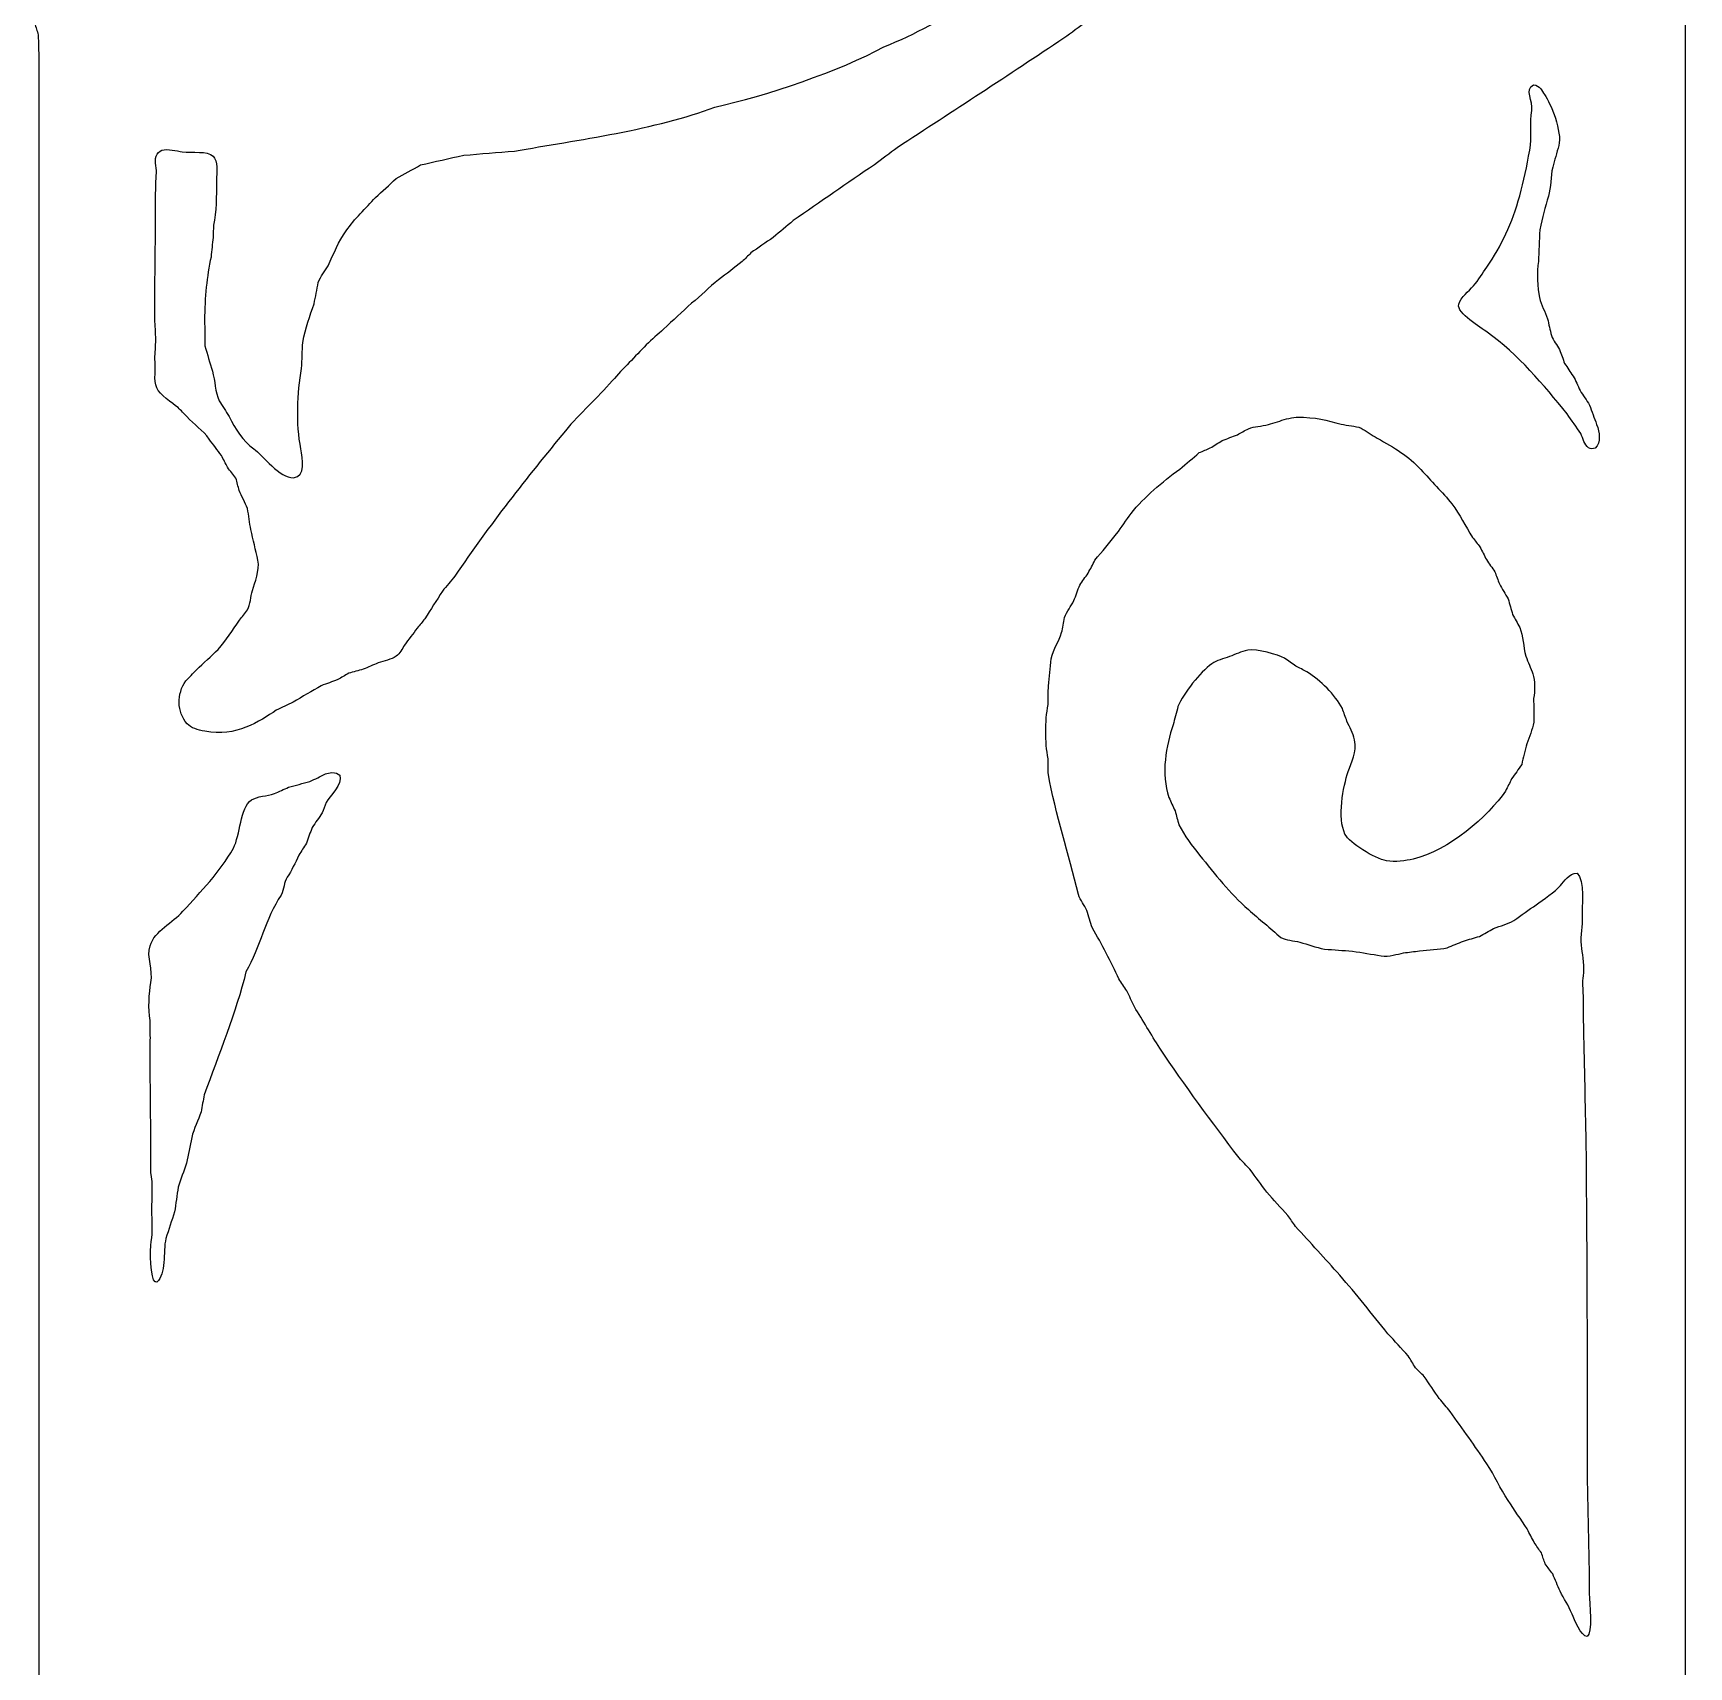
# Model space of a CAD drawing. Header units: centimetres. Extents: x -1.08 to 1.08, y -4.26 to 4.26.
# Drawn here: x -1.083 to 1.084, y -2.438 to -0.3 of the extents above; entities that cross this region are included whole.
import ezdxf

# ---------------------------------------------------------------- set-up
doc = ezdxf.new("R2010")
doc.units = ezdxf.units.CM
doc.header["$MEASUREMENT"] = 0
doc.layers.add('Layer 1', color=7, linetype='Continuous')

msp = doc.modelspace()

# ---------------------------------------------------------------- linework, layer by layer
at = {"layer": 'Layer 1', "color": 250}
for points, knots in [([(-1.05506, 4.26053), (-0.52377, 4.2603), (0.01649, 4.2594), (0.55129, 4.2594), (0.55129, 4.2594), (0.6818, 4.2594), (0.81234, 4.2594), (0.94284, 4.2594), (0.94284, 4.2594), (0.97399, 4.25953), (1.00514, 4.25965), (1.03629, 4.25978), (1.03629, 4.25978), (1.05227, 4.26195), (1.0682, 4.25944), (1.07476, 4.25185), (1.07476, 4.25185), (1.08201, 4.24347), (1.08128, 4.22675), (1.07899, 4.21372), (1.07899, 4.21372), (1.07913, 4.19284), (1.07928, 4.17195), (1.07942, 4.15106), (1.07942, 4.15106), (1.07942, 4.06047), (1.07942, 3.96985), (1.07942, 3.87926), (1.07942, 3.87926), (1.07942, 3.5281), (1.07942, 3.17683), (1.07942, 2.82567), (1.07942, 2.82567), (1.07942, 1.46989), (1.07942, 0.11472), (1.07942, -1.23734), (1.07942, -1.23734), (1.07942, -2.00813), (1.07942, -2.77606), (1.07942, -3.54498), (1.07942, -3.54498), (1.07942, -3.72628), (1.07942, -3.90764), (1.07942, -4.08895), (1.07942, -4.08895), (1.07942, -4.11638), (1.07942, -4.14382), (1.07942, -4.17125), (1.07942, -4.17125), (1.0769, -4.18606), (1.07776, -4.20468), (1.08026, -4.21881), (1.08026, -4.21881), (1.0839, -4.23935), (1.0778, -4.25515), (1.06123, -4.2592), (1.06123, -4.2592), (1.04901, -4.26219), (1.02815, -4.2592), (1.01345, -4.2592), (1.01345, -4.2592), (0.9778, -4.2592), (0.94213, -4.2592), (0.90648, -4.2592), (0.90648, -4.2592), (0.79077, -4.2592), (0.67503, -4.2592), (0.55933, -4.2592), (0.55933, -4.2592), (0.18389, -4.2592), (-0.19167, -4.2592), (-0.56711, -4.2592), (-0.56711, -4.2592), (-0.69296, -4.2592), (-0.81885, -4.2592), (-0.9447, -4.2592), (-0.9447, -4.2592), (-0.97359, -4.2592), (-1.00249, -4.2592), (-1.03138, -4.2592), (-1.03138, -4.2592), (-1.04777, -4.25922), (-1.06293, -4.26271), (-1.07113, -4.25316), (-1.07113, -4.25316), (-1.07982, -4.24304), (-1.0736, -4.22995), (-1.0762, -4.21466), (-1.0762, -4.21466), (-1.08001, -4.19229), (-1.07578, -4.16988), (-1.07578, -4.14595), (-1.07578, -4.14595), (-1.07578, -4.05046), (-1.07578, -3.95493), (-1.07578, -3.85943), (-1.07578, -3.85943), (-1.07578, -3.48864), (-1.07578, -3.11774), (-1.07578, -2.74695), (-1.07578, -2.74695), (-1.07578, -1.94283), (-1.07578, -1.13848), (-1.07578, -0.33436), (-1.07578, -0.33436), (-1.07606, -0.32367), (-1.07635, -0.31297), (-1.07663, -0.30228), (-1.07663, -0.30228), (-1.07818, -0.29724), (-1.07973, -0.29221), (-1.08128, -0.28718), (-1.08128, -0.28718), (-1.07959, -0.28151), (-1.0779, -0.27585), (-1.0762, -0.27019), (-1.0762, -0.27019), (-1.07606, -0.26075), (-1.07592, -0.25131), (-1.07578, -0.24188), (-1.07578, -0.24188), (-1.07578, -0.20753), (-1.07578, -0.17317), (-1.07578, -0.13882), (-1.07578, -0.13882), (-1.07578, -0.00382), (-1.07578, 0.13123), (-1.07578, 0.26623), (-1.07578, 0.26623), (-1.07578, 0.68509), (-1.07578, 1.10407), (-1.07578, 1.52292), (-1.07578, 1.52292), (-1.07578, 2.21795), (-1.07578, 2.91319), (-1.07578, 3.60822), (-1.07578, 3.60822), (-1.07578, 3.77229), (-1.07578, 3.93641), (-1.07578, 4.10048), (-1.07578, 4.10048), (-1.07578, 4.12199), (-1.07578, 4.14351), (-1.07578, 4.16503), (-1.07578, 4.16503), (-1.07791, 4.17782), (-1.07839, 4.19185), (-1.0762, 4.20466), (-1.0762, 4.20466), (-1.07253, 4.2262), (-1.08333, 4.24784), (-1.06563, 4.25751), (-1.06563, 4.25751), (-1.06211, 4.25852), (-1.05859, 4.25953), (-1.05506, 4.26053)], [0, 0, 0, 0, 0.025, 0.025, 0.025, 0.025, 0.05, 0.05, 0.05, 0.05, 0.075, 0.075, 0.075, 0.075, 0.1, 0.1, 0.1, 0.1, 0.125, 0.125, 0.125, 0.125, 0.15, 0.15, 0.15, 0.15, 0.175, 0.175, 0.175, 0.175, 0.2, 0.2, 0.2, 0.2, 0.225, 0.225, 0.225, 0.225, 0.25, 0.25, 0.25, 0.25, 0.275, 0.275, 0.275, 0.275, 0.3, 0.3, 0.3, 0.3, 0.325, 0.325, 0.325, 0.325, 0.35, 0.35, 0.35, 0.35, 0.375, 0.375, 0.375, 0.375, 0.4, 0.4, 0.4, 0.4, 0.425, 0.425, 0.425, 0.425, 0.45, 0.45, 0.45, 0.45, 0.475, 0.475, 0.475, 0.475, 0.5, 0.5, 0.5, 0.5, 0.525, 0.525, 0.525, 0.525, 0.55, 0.55, 0.55, 0.55, 0.575, 0.575, 0.575, 0.575, 0.6, 0.6, 0.6, 0.6, 0.625, 0.625, 0.625, 0.625, 0.65, 0.65, 0.65, 0.65, 0.675, 0.675, 0.675, 0.675, 0.7, 0.7, 0.7, 0.7, 0.725, 0.725, 0.725, 0.725, 0.75, 0.75, 0.75, 0.75, 0.775, 0.775, 0.775, 0.775, 0.8, 0.8, 0.8, 0.8, 0.825, 0.825, 0.825, 0.825, 0.85, 0.85, 0.85, 0.85, 0.875, 0.875, 0.875, 0.875, 0.9, 0.9, 0.9, 0.9, 0.925, 0.925, 0.925, 0.925, 0.95, 0.95, 0.95, 0.95, 1, 1, 1, 1]), ([(0.72043, 0.14657), (0.71081, 0.13989), (0.70398, 0.13096), (0.69463, 0.1243), (0.69463, 0.1243), (0.65704, 0.09748), (0.62621, 0.06398), (0.5885, 0.03709), (0.5885, 0.03709), (0.58442, 0.03332), (0.58033, 0.02954), (0.57624, 0.02577), (0.57624, 0.02577), (0.55437, 0.01033), (0.53381, -0.00601), (0.51197, -0.02142), (0.51197, -0.02142), (0.5038, -0.02859), (0.49562, -0.03576), (0.48744, -0.04294), (0.48744, -0.04294), (0.44363, -0.07278), (0.40012, -0.10286), (0.35637, -0.13278), (0.35637, -0.13278), (0.33831, -0.14513), (0.32139, -0.15943), (0.30267, -0.17128), (0.30267, -0.17128), (0.29661, -0.1743), (0.29054, -0.17732), (0.28448, -0.18034), (0.28448, -0.18034), (0.25598, -0.19839), (0.22685, -0.218), (0.19696, -0.2347), (0.19696, -0.2347), (0.18004, -0.24288), (0.16313, -0.25106), (0.14622, -0.25924), (0.14622, -0.25924), (0.1091, -0.27984), (0.07154, -0.30159), (0.03036, -0.31775), (0.03036, -0.31775), (-0.02628, -0.34896), (-0.12491, -0.38259), (-0.19121, -0.39665), (-0.19121, -0.39665), (-0.26702, -0.42613), (-0.3715, -0.43983), (-0.45337, -0.45441), (-0.45337, -0.45441), (-0.47549, -0.45617), (-0.49763, -0.45793), (-0.51975, -0.45969), (-0.51975, -0.45969), (-0.53864, -0.46397), (-0.55753, -0.46825), (-0.57641, -0.47253), (-0.57641, -0.47253), (-0.58698, -0.47844), (-0.59755, -0.48436), (-0.60812, -0.49027), (-0.60812, -0.49027), (-0.61714, -0.49857), (-0.62617, -0.50688), (-0.63519, -0.51518), (-0.63519, -0.51518), (-0.64783, -0.52919), (-0.66276, -0.54309), (-0.67366, -0.5586), (-0.67366, -0.5586), (-0.68354, -0.57264), (-0.6895, -0.58826), (-0.69734, -0.60427), (-0.69734, -0.60427), (-0.70101, -0.61176), (-0.70713, -0.61797), (-0.71003, -0.62617), (-0.71003, -0.62617), (-0.71186, -0.63548), (-0.71369, -0.64479), (-0.71552, -0.6541), (-0.71552, -0.6541), (-0.72095, -0.67026), (-0.72675, -0.68483), (-0.73032, -0.70469), (-0.73032, -0.70469), (-0.73089, -0.71601), (-0.73145, -0.72734), (-0.73202, -0.73866), (-0.73202, -0.73866), (-0.73779, -0.77046), (-0.73929, -0.81109), (-0.73286, -0.84398), (-0.73286, -0.84398), (-0.73037, -0.85674), (-0.72653, -0.88061), (-0.74259, -0.88173), (-0.74259, -0.88173), (-0.76004, -0.88295), (-0.78324, -0.85216), (-0.7946, -0.84398), (-0.7946, -0.84398), (-0.80864, -0.83387), (-0.81906, -0.81737), (-0.82673, -0.8017), (-0.82673, -0.8017), (-0.8311, -0.79478), (-0.83547, -0.78786), (-0.83984, -0.78094), (-0.83984, -0.78094), (-0.84496, -0.76927), (-0.84513, -0.75531), (-0.84872, -0.74244), (-0.84872, -0.74244), (-0.85196, -0.73137), (-0.8552, -0.72029), (-0.85844, -0.70922), (-0.85844, -0.70922), (-0.85858, -0.69815), (-0.85873, -0.68707), (-0.85887, -0.676), (-0.85887, -0.676), (-0.85887, -0.64527), (-0.85584, -0.6182), (-0.85041, -0.59295), (-0.85041, -0.59295), (-0.84956, -0.58439), (-0.84872, -0.57583), (-0.84787, -0.56728), (-0.84787, -0.56728), (-0.84759, -0.56199), (-0.84731, -0.55671), (-0.84703, -0.55142), (-0.84703, -0.55142), (-0.84369, -0.5333), (-0.84322, -0.51358), (-0.84322, -0.49329), (-0.84322, -0.49329), (-0.84322, -0.48141), (-0.84116, -0.46752), (-0.84787, -0.46082), (-0.84787, -0.46082), (-0.85508, -0.45364), (-0.87488, -0.45702), (-0.88804, -0.45516), (-0.88804, -0.45516), (-0.89525, -0.45415), (-0.90725, -0.45088), (-0.91468, -0.45327), (-0.91468, -0.45327), (-0.91811, -0.45438), (-0.92118, -0.45764), (-0.92229, -0.46082), (-0.92229, -0.46082), (-0.92503, -0.46868), (-0.92074, -0.47768), (-0.92229, -0.48649), (-0.92229, -0.48649), (-0.92257, -0.49669), (-0.92286, -0.50688), (-0.92314, -0.51707), (-0.92314, -0.51707), (-0.92314, -0.52991), (-0.92314, -0.54274), (-0.92314, -0.55558), (-0.92314, -0.55558), (-0.92342, -0.582), (-0.9237, -0.60843), (-0.92398, -0.63485), (-0.92398, -0.63485), (-0.92398, -0.64781), (-0.92398, -0.66077), (-0.92398, -0.67373), (-0.92398, -0.67373), (-0.92356, -0.68292), (-0.92314, -0.69211), (-0.92271, -0.70129), (-0.92271, -0.70129), (-0.92314, -0.70959), (-0.92356, -0.7179), (-0.92398, -0.72621), (-0.92398, -0.72621), (-0.92192, -0.73788), (-0.92627, -0.75405), (-0.92145, -0.76433), (-0.92145, -0.76433), (-0.91756, -0.77263), (-0.9014, -0.78436), (-0.89354, -0.79), (-0.89354, -0.79), (-0.88973, -0.7939), (-0.88593, -0.7978), (-0.88212, -0.8017), (-0.88212, -0.8017), (-0.87302, -0.81183), (-0.86092, -0.81986), (-0.85295, -0.83115), (-0.85295, -0.83115), (-0.84768, -0.83861), (-0.84179, -0.84543), (-0.83688, -0.85267), (-0.83688, -0.85267), (-0.8342, -0.85783), (-0.83152, -0.86299), (-0.82885, -0.86814), (-0.82885, -0.86814), (-0.82518, -0.87293), (-0.82152, -0.87771), (-0.81785, -0.88249), (-0.81785, -0.88249), (-0.81644, -0.88777), (-0.81503, -0.89306), (-0.81362, -0.89834), (-0.81362, -0.89834), (-0.80996, -0.90627), (-0.80629, -0.9142), (-0.80263, -0.92213), (-0.80263, -0.92213), (-0.80122, -0.93131), (-0.79981, -0.9405), (-0.7984, -0.94968), (-0.7984, -0.94968), (-0.7953, -0.96302), (-0.7922, -0.97636), (-0.7891, -0.9897), (-0.7891, -0.9897), (-0.78652, -1.00377), (-0.79319, -1.01847), (-0.79629, -1.02934), (-0.79629, -1.02934), (-0.79869, -1.03778), (-0.79896, -1.04722), (-0.80263, -1.05463), (-0.80263, -1.05463), (-0.80615, -1.05916), (-0.80968, -1.06369), (-0.8132, -1.06822), (-0.8132, -1.06822), (-0.82252, -1.08182), (-0.83038, -1.09423), (-0.84111, -1.10634), (-0.84111, -1.10634), (-0.85055, -1.11528), (-0.85999, -1.12421), (-0.86944, -1.13315), (-0.86944, -1.13315), (-0.87409, -1.13793), (-0.87874, -1.14271), (-0.88339, -1.14749), (-0.88339, -1.14749), (-0.89554, -1.16478), (-0.89542, -1.18809), (-0.8817, -1.20374), (-0.8817, -1.20374), (-0.8767, -1.20945), (-0.86784, -1.21169), (-0.85844, -1.21355), (-0.85844, -1.21355), (-0.8173, -1.22172), (-0.78749, -1.2003), (-0.765, -1.186), (-0.765, -1.186), (-0.75767, -1.18247), (-0.75034, -1.17895), (-0.74301, -1.17543), (-0.74301, -1.17543), (-0.73075, -1.16826), (-0.71848, -1.16108), (-0.70622, -1.15391), (-0.70622, -1.15391), (-0.69903, -1.15127), (-0.69185, -1.14862), (-0.68466, -1.14598), (-0.68466, -1.14598), (-0.67987, -1.14321), (-0.67507, -1.14045), (-0.67028, -1.13768), (-0.67028, -1.13768), (-0.66394, -1.13592), (-0.6576, -1.13415), (-0.65125, -1.13239), (-0.65125, -1.13239), (-0.64477, -1.12962), (-0.63829, -1.12686), (-0.6318, -1.12409), (-0.6318, -1.12409), (-0.62337, -1.12112), (-0.61475, -1.11984), (-0.60812, -1.1154), (-0.60812, -1.1154), (-0.60268, -1.11176), (-0.60075, -1.10602), (-0.59713, -1.10068), (-0.59713, -1.10068), (-0.59203, -1.09316), (-0.58607, -1.08617), (-0.58064, -1.07841), (-0.58064, -1.07841), (-0.57726, -1.07438), (-0.57387, -1.07036), (-0.57049, -1.06633), (-0.57049, -1.06633), (-0.56288, -1.05425), (-0.55527, -1.04217), (-0.54766, -1.03009), (-0.54766, -1.03009), (-0.54216, -1.02355), (-0.53666, -1.017), (-0.53117, -1.01046), (-0.53117, -1.01046), (-0.48636, -0.9438), (-0.43718, -0.88172), (-0.38656, -0.8202), (-0.38656, -0.8202), (-0.3677, -0.79728), (-0.34457, -0.77723), (-0.32525, -0.75489), (-0.32525, -0.75489), (-0.31093, -0.73834), (-0.29533, -0.72376), (-0.28085, -0.70771), (-0.28085, -0.70771), (-0.27324, -0.70091), (-0.26563, -0.69412), (-0.25802, -0.68732), (-0.25802, -0.68732), (-0.2459, -0.676), (-0.23377, -0.66467), (-0.22165, -0.65335), (-0.22165, -0.65335), (-0.20875, -0.64408), (-0.19889, -0.63191), (-0.18613, -0.62277), (-0.18613, -0.62277), (-0.17541, -0.61509), (-0.16605, -0.60667), (-0.15527, -0.59899), (-0.15527, -0.59899), (-0.15146, -0.59521), (-0.14765, -0.59144), (-0.14385, -0.58766), (-0.14385, -0.58766), (-0.13431, -0.58065), (-0.12444, -0.57424), (-0.11467, -0.56728), (-0.11467, -0.56728), (-0.10594, -0.55998), (-0.0972, -0.55268), (-0.08846, -0.54538), (-0.08846, -0.54538), (-0.05294, -0.52068), (-0.01796, -0.49645), (0.0181, -0.47215), (0.0181, -0.47215), (0.02796, -0.46473), (0.03783, -0.4573), (0.04769, -0.44988), (0.04769, -0.44988), (0.12078, -0.40221), (0.19374, -0.35506), (0.26588, -0.30643), (0.26588, -0.30643), (0.28607, -0.29282), (0.30496, -0.27693), (0.32465, -0.26302), (0.32465, -0.26302), (0.34276, -0.25022), (0.36142, -0.23886), (0.37962, -0.22602), (0.37962, -0.22602), (0.38729, -0.22061), (0.39465, -0.21428), (0.40245, -0.20866), (0.40245, -0.20866), (0.40556, -0.20551), (0.40866, -0.20236), (0.41176, -0.19922), (0.41176, -0.19922), (0.42119, -0.19254), (0.43064, -0.18652), (0.44009, -0.17997), (0.44009, -0.17997), (0.44347, -0.17695), (0.44685, -0.17393), (0.45024, -0.17091), (0.45024, -0.17091), (0.46578, -0.15992), (0.47888, -0.14719), (0.49421, -0.13618), (0.49421, -0.13618), (0.49872, -0.13202), (0.50323, -0.12787), (0.50774, -0.12372), (0.50774, -0.12372), (0.51511, -0.11842), (0.52079, -0.11157), (0.52804, -0.10635), (0.52804, -0.10635), (0.54447, -0.09453), (0.56006, -0.07954), (0.57328, -0.06483), (0.57328, -0.06483), (0.58229, -0.05481), (0.59407, -0.04601), (0.60288, -0.03576), (0.60288, -0.03576), (0.62943, -0.00486), (0.65521, 0.02408), (0.67814, 0.05861), (0.67814, 0.05861), (0.68632, 0.07092), (0.69615, 0.08416), (0.70351, 0.09674), (0.70351, 0.09674), (0.70704, 0.10441), (0.71056, 0.11209), (0.71409, 0.11977), (0.71409, 0.11977), (0.71868, 0.12671), (0.73004, 0.13474), (0.72592, 0.14544), (0.72592, 0.14544), (0.72421, 0.14617), (0.72323, 0.14653), (0.72043, 0.14657)], [0, 0, 0, 0, 0.0092593, 0.0092593, 0.0092593, 0.0092593, 0.0185185, 0.0185185, 0.0185185, 0.0185185, 0.0277778, 0.0277778, 0.0277778, 0.0277778, 0.037037, 0.037037, 0.037037, 0.037037, 0.0462963, 0.0462963, 0.0462963, 0.0462963, 0.0555556, 0.0555556, 0.0555556, 0.0555556, 0.0648148, 0.0648148, 0.0648148, 0.0648148, 0.0740741, 0.0740741, 0.0740741, 0.0740741, 0.0833333, 0.0833333, 0.0833333, 0.0833333, 0.0925926, 0.0925926, 0.0925926, 0.0925926, 0.1018519, 0.1018519, 0.1018519, 0.1018519, 0.1111111, 0.1111111, 0.1111111, 0.1111111, 0.1203704, 0.1203704, 0.1203704, 0.1203704, 0.1296296, 0.1296296, 0.1296296, 0.1296296, 0.1388889, 0.1388889, 0.1388889, 0.1388889, 0.1481481, 0.1481481, 0.1481481, 0.1481481, 0.1574074, 0.1574074, 0.1574074, 0.1574074, 0.1666667, 0.1666667, 0.1666667, 0.1666667, 0.1759259, 0.1759259, 0.1759259, 0.1759259, 0.1851852, 0.1851852, 0.1851852, 0.1851852, 0.1944444, 0.1944444, 0.1944444, 0.1944444, 0.2037037, 0.2037037, 0.2037037, 0.2037037, 0.212963, 0.212963, 0.212963, 0.212963, 0.2222222, 0.2222222, 0.2222222, 0.2222222, 0.2314815, 0.2314815, 0.2314815, 0.2314815, 0.2407407, 0.2407407, 0.2407407, 0.2407407, 0.25, 0.25, 0.25, 0.25, 0.2592593, 0.2592593, 0.2592593, 0.2592593, 0.2685185, 0.2685185, 0.2685185, 0.2685185, 0.2777778, 0.2777778, 0.2777778, 0.2777778, 0.287037, 0.287037, 0.287037, 0.287037, 0.2962963, 0.2962963, 0.2962963, 0.2962963, 0.3055556, 0.3055556, 0.3055556, 0.3055556, 0.3148148, 0.3148148, 0.3148148, 0.3148148, 0.3240741, 0.3240741, 0.3240741, 0.3240741, 0.3333333, 0.3333333, 0.3333333, 0.3333333, 0.3425926, 0.3425926, 0.3425926, 0.3425926, 0.3518519, 0.3518519, 0.3518519, 0.3518519, 0.3611111, 0.3611111, 0.3611111, 0.3611111, 0.3703704, 0.3703704, 0.3703704, 0.3703704, 0.3796296, 0.3796296, 0.3796296, 0.3796296, 0.3888889, 0.3888889, 0.3888889, 0.3888889, 0.3981481, 0.3981481, 0.3981481, 0.3981481, 0.4074074, 0.4074074, 0.4074074, 0.4074074, 0.4166667, 0.4166667, 0.4166667, 0.4166667, 0.4259259, 0.4259259, 0.4259259, 0.4259259, 0.4351852, 0.4351852, 0.4351852, 0.4351852, 0.4444444, 0.4444444, 0.4444444, 0.4444444, 0.4537037, 0.4537037, 0.4537037, 0.4537037, 0.462963, 0.462963, 0.462963, 0.462963, 0.4722222, 0.4722222, 0.4722222, 0.4722222, 0.4814815, 0.4814815, 0.4814815, 0.4814815, 0.4907407, 0.4907407, 0.4907407, 0.4907407, 0.5, 0.5, 0.5, 0.5, 0.5092593, 0.5092593, 0.5092593, 0.5092593, 0.5185185, 0.5185185, 0.5185185, 0.5185185, 0.5277778, 0.5277778, 0.5277778, 0.5277778, 0.537037, 0.537037, 0.537037, 0.537037, 0.5462963, 0.5462963, 0.5462963, 0.5462963, 0.5555556, 0.5555556, 0.5555556, 0.5555556, 0.5648148, 0.5648148, 0.5648148, 0.5648148, 0.5740741, 0.5740741, 0.5740741, 0.5740741, 0.5833333, 0.5833333, 0.5833333, 0.5833333, 0.5925926, 0.5925926, 0.5925926, 0.5925926, 0.6018519, 0.6018519, 0.6018519, 0.6018519, 0.6111111, 0.6111111, 0.6111111, 0.6111111, 0.6203704, 0.6203704, 0.6203704, 0.6203704, 0.6296296, 0.6296296, 0.6296296, 0.6296296, 0.6388889, 0.6388889, 0.6388889, 0.6388889, 0.6481481, 0.6481481, 0.6481481, 0.6481481, 0.6574074, 0.6574074, 0.6574074, 0.6574074, 0.6666667, 0.6666667, 0.6666667, 0.6666667, 0.6759259, 0.6759259, 0.6759259, 0.6759259, 0.6851852, 0.6851852, 0.6851852, 0.6851852, 0.6944444, 0.6944444, 0.6944444, 0.6944444, 0.7037037, 0.7037037, 0.7037037, 0.7037037, 0.712963, 0.712963, 0.712963, 0.712963, 0.7222222, 0.7222222, 0.7222222, 0.7222222, 0.7314815, 0.7314815, 0.7314815, 0.7314815, 0.7407407, 0.7407407, 0.7407407, 0.7407407, 0.75, 0.75, 0.75, 0.75, 0.7592593, 0.7592593, 0.7592593, 0.7592593, 0.7685185, 0.7685185, 0.7685185, 0.7685185, 0.7777778, 0.7777778, 0.7777778, 0.7777778, 0.787037, 0.787037, 0.787037, 0.787037, 0.7962963, 0.7962963, 0.7962963, 0.7962963, 0.8055556, 0.8055556, 0.8055556, 0.8055556, 0.8148148, 0.8148148, 0.8148148, 0.8148148, 0.8240741, 0.8240741, 0.8240741, 0.8240741, 0.8333333, 0.8333333, 0.8333333, 0.8333333, 0.8425926, 0.8425926, 0.8425926, 0.8425926, 0.8518519, 0.8518519, 0.8518519, 0.8518519, 0.8611111, 0.8611111, 0.8611111, 0.8611111, 0.8703704, 0.8703704, 0.8703704, 0.8703704, 0.8796296, 0.8796296, 0.8796296, 0.8796296, 0.8888889, 0.8888889, 0.8888889, 0.8888889, 0.8981481, 0.8981481, 0.8981481, 0.8981481, 0.9074074, 0.9074074, 0.9074074, 0.9074074, 0.9166667, 0.9166667, 0.9166667, 0.9166667, 0.9259259, 0.9259259, 0.9259259, 0.9259259, 0.9351852, 0.9351852, 0.9351852, 0.9351852, 0.9444444, 0.9444444, 0.9444444, 0.9444444, 0.9537037, 0.9537037, 0.9537037, 0.9537037, 0.962963, 0.962963, 0.962963, 0.962963, 0.9722222, 0.9722222, 0.9722222, 0.9722222, 0.9814815, 0.9814815, 0.9814815, 0.9814815, 1, 1, 1, 1]), ([(0.88068, -0.36758), (0.86795, -0.37432), (0.88055, -0.38865), (0.87815, -0.40118), (0.87815, -0.40118), (0.87516, -0.41675), (0.87876, -0.43611), (0.87561, -0.45327), (0.87561, -0.45327), (0.87168, -0.47464), (0.86804, -0.4932), (0.8625, -0.51292), (0.8625, -0.51292), (0.85252, -0.54847), (0.83862, -0.57867), (0.81937, -0.60616), (0.81937, -0.60616), (0.81396, -0.61388), (0.80833, -0.62324), (0.80204, -0.6307), (0.80204, -0.6307), (0.79595, -0.63791), (0.78515, -0.64498), (0.78258, -0.65486), (0.78258, -0.65486), (0.77968, -0.66601), (0.81234, -0.68575), (0.81979, -0.6911), (0.81979, -0.6911), (0.86105, -0.72071), (0.89321, -0.75985), (0.92466, -0.79831), (0.92466, -0.79831), (0.93058, -0.80686), (0.9365, -0.81542), (0.94242, -0.82398), (0.94242, -0.82398), (0.94539, -0.83011), (0.94687, -0.83879), (0.95257, -0.84247), (0.95257, -0.84247), (0.95515, -0.84415), (0.95817, -0.84396), (0.96144, -0.84323), (0.96144, -0.84323), (0.96888, -0.83479), (0.96742, -0.82283), (0.96314, -0.8119), (0.96314, -0.8119), (0.96004, -0.80347), (0.95693, -0.79503), (0.95383, -0.7866), (0.95383, -0.7866), (0.94975, -0.78031), (0.94566, -0.77402), (0.94157, -0.76773), (0.94157, -0.76773), (0.93831, -0.76109), (0.9363, -0.75464), (0.93227, -0.74885), (0.93227, -0.74885), (0.9286, -0.74332), (0.92494, -0.73778), (0.92128, -0.73225), (0.92128, -0.73225), (0.91902, -0.72621), (0.91676, -0.72016), (0.91451, -0.71412), (0.91451, -0.71412), (0.91148, -0.70786), (0.90637, -0.70266), (0.90394, -0.69563), (0.90394, -0.69563), (0.90225, -0.68833), (0.90056, -0.68103), (0.89886, -0.67373), (0.89886, -0.67373), (0.89559, -0.66437), (0.89073, -0.65638), (0.88829, -0.6458), (0.88829, -0.6458), (0.88566, -0.63436), (0.88465, -0.61146), (0.88703, -0.59899), (0.88703, -0.59899), (0.88759, -0.58515), (0.88815, -0.5713), (0.88872, -0.55746), (0.88872, -0.55746), (0.89192, -0.54096), (0.89602, -0.52772), (0.90013, -0.5133), (0.90013, -0.5133), (0.90352, -0.50142), (0.90274, -0.48812), (0.90563, -0.47517), (0.90563, -0.47517), (0.90831, -0.46586), (0.91099, -0.45655), (0.91366, -0.44723), (0.91366, -0.44723), (0.91829, -0.42889), (0.90308, -0.39217), (0.89506, -0.38042), (0.89506, -0.38042), (0.89139, -0.37505), (0.88908, -0.36874), (0.88068, -0.36758)], [0, 0, 0, 0, 0.0357143, 0.0357143, 0.0357143, 0.0357143, 0.0714286, 0.0714286, 0.0714286, 0.0714286, 0.1071429, 0.1071429, 0.1071429, 0.1071429, 0.1428571, 0.1428571, 0.1428571, 0.1428571, 0.1785714, 0.1785714, 0.1785714, 0.1785714, 0.2142857, 0.2142857, 0.2142857, 0.2142857, 0.25, 0.25, 0.25, 0.25, 0.2857143, 0.2857143, 0.2857143, 0.2857143, 0.3214286, 0.3214286, 0.3214286, 0.3214286, 0.3571429, 0.3571429, 0.3571429, 0.3571429, 0.3928571, 0.3928571, 0.3928571, 0.3928571, 0.4285714, 0.4285714, 0.4285714, 0.4285714, 0.4642857, 0.4642857, 0.4642857, 0.4642857, 0.5, 0.5, 0.5, 0.5, 0.5357143, 0.5357143, 0.5357143, 0.5357143, 0.5714286, 0.5714286, 0.5714286, 0.5714286, 0.6071429, 0.6071429, 0.6071429, 0.6071429, 0.6428571, 0.6428571, 0.6428571, 0.6428571, 0.6785714, 0.6785714, 0.6785714, 0.6785714, 0.7142857, 0.7142857, 0.7142857, 0.7142857, 0.75, 0.75, 0.75, 0.75, 0.7857143, 0.7857143, 0.7857143, 0.7857143, 0.8214286, 0.8214286, 0.8214286, 0.8214286, 0.8571429, 0.8571429, 0.8571429, 0.8571429, 0.8928571, 0.8928571, 0.8928571, 0.8928571, 0.9285714, 0.9285714, 0.9285714, 0.9285714, 1, 1, 1, 1]), ([(0.5699, -0.80246), (0.56567, -0.80321), (0.56144, -0.80397), (0.55721, -0.80472), (0.55721, -0.80472), (0.54932, -0.80724), (0.54143, -0.80976), (0.53353, -0.81227), (0.53353, -0.81227), (0.52421, -0.81437), (0.51518, -0.81453), (0.50732, -0.81756), (0.50732, -0.81756), (0.50253, -0.8202), (0.49773, -0.82284), (0.49294, -0.82549), (0.49294, -0.82549), (0.48632, -0.828), (0.47969, -0.83052), (0.47307, -0.83304), (0.47307, -0.83304), (0.46785, -0.83631), (0.46264, -0.83958), (0.45742, -0.84285), (0.45742, -0.84285), (0.45263, -0.84487), (0.44784, -0.84688), (0.44305, -0.84889), (0.44305, -0.84889), (0.43459, -0.85606), (0.42613, -0.86324), (0.41768, -0.87041), (0.41768, -0.87041), (0.39431, -0.88719), (0.37126, -0.90661), (0.35383, -0.92854), (0.35383, -0.92854), (0.34749, -0.93748), (0.34114, -0.94641), (0.3348, -0.95535), (0.3348, -0.95535), (0.32536, -0.9668), (0.31591, -0.97825), (0.30647, -0.9897), (0.30647, -0.9897), (0.30351, -0.99536), (0.30055, -1.00102), (0.29759, -1.00669), (0.29759, -1.00669), (0.29393, -1.01184), (0.29026, -1.017), (0.2866, -1.02216), (0.2866, -1.02216), (0.28406, -1.02896), (0.28152, -1.03575), (0.27899, -1.04255), (0.27899, -1.04255), (0.27536, -1.05005), (0.26962, -1.05634), (0.26672, -1.06482), (0.26672, -1.06482), (0.26546, -1.07136), (0.26419, -1.07791), (0.26292, -1.08445), (0.26292, -1.08445), (0.25897, -1.0962), (0.25244, -1.10505), (0.24939, -1.1188), (0.24939, -1.1188), (0.24812, -1.13063), (0.24685, -1.14246), (0.24558, -1.15429), (0.24558, -1.15429), (0.24544, -1.16234), (0.2453, -1.17039), (0.24516, -1.17845), (0.24516, -1.17845), (0.24105, -1.20176), (0.24097, -1.22614), (0.24516, -1.24979), (0.24516, -1.24979), (0.24516, -1.25571), (0.24516, -1.26162), (0.24516, -1.26754), (0.24516, -1.26754), (0.25541, -1.3251), (0.27167, -1.37208), (0.28491, -1.42722), (0.28491, -1.42722), (0.28756, -1.43494), (0.2927, -1.44096), (0.2959, -1.44798), (0.2959, -1.44798), (0.2983, -1.45565), (0.30069, -1.46333), (0.30309, -1.47101), (0.30309, -1.47101), (0.31526, -1.49153), (0.3281, -1.51589), (0.33776, -1.53745), (0.33776, -1.53745), (0.34128, -1.54273), (0.34481, -1.54802), (0.34833, -1.5533), (0.34833, -1.5533), (0.35157, -1.56022), (0.35482, -1.56714), (0.35806, -1.57406), (0.35806, -1.57406), (0.36938, -1.59173), (0.37966, -1.61019), (0.39146, -1.62805), (0.39146, -1.62805), (0.42397, -1.67723), (0.45976, -1.7246), (0.49506, -1.77187), (0.49506, -1.77187), (0.49985, -1.77678), (0.50464, -1.78169), (0.50943, -1.78659), (0.50943, -1.78659), (0.51676, -1.79666), (0.52409, -1.80673), (0.53142, -1.81679), (0.53142, -1.81679), (0.54058, -1.82686), (0.54974, -1.83693), (0.5589, -1.84699), (0.5589, -1.84699), (0.56229, -1.85178), (0.56567, -1.85656), (0.56905, -1.86134), (0.56905, -1.86134), (0.58836, -1.8826), (0.60767, -1.90387), (0.62698, -1.92514), (0.62698, -1.92514), (0.64875, -1.95047), (0.66885, -1.97591), (0.68998, -2.00177), (0.68998, -2.00177), (0.69886, -2.01146), (0.70774, -2.02115), (0.71662, -2.03084), (0.71662, -2.03084), (0.71972, -2.03599), (0.72282, -2.04115), (0.72592, -2.04631), (0.72592, -2.04631), (0.72973, -2.05009), (0.73354, -2.05386), (0.73734, -2.05764), (0.73734, -2.05764), (0.74396, -2.06733), (0.75059, -2.07702), (0.75721, -2.08671), (0.75721, -2.08671), (0.76201, -2.09237), (0.7668, -2.09803), (0.77159, -2.10369), (0.77159, -2.10369), (0.78774, -2.12668), (0.80405, -2.14887), (0.81937, -2.17202), (0.81937, -2.17202), (0.82999, -2.18806), (0.83674, -2.20406), (0.84728, -2.21996), (0.84728, -2.21996), (0.85526, -2.23201), (0.86421, -2.24525), (0.87223, -2.25733), (0.87223, -2.25733), (0.87533, -2.26325), (0.87843, -2.26916), (0.88153, -2.27508), (0.88153, -2.27508), (0.88463, -2.27961), (0.88773, -2.28414), (0.89083, -2.28867), (0.89083, -2.28867), (0.89252, -2.29345), (0.89421, -2.29823), (0.89591, -2.30301), (0.89591, -2.30301), (0.89915, -2.30742), (0.90239, -2.31182), (0.90563, -2.31622), (0.90563, -2.31622), (0.90887, -2.32377), (0.91211, -2.33132), (0.91536, -2.33887), (0.91536, -2.33887), (0.92028, -2.34891), (0.92621, -2.35669), (0.931, -2.3687), (0.931, -2.3687), (0.9339, -2.37596), (0.94239, -2.39735), (0.95087, -2.39814), (0.95087, -2.39814), (0.95835, -2.39404), (0.95341, -2.3545), (0.95341, -2.34189), (0.95341, -2.34189), (0.95341, -2.28518), (0.95087, -2.23123), (0.95087, -2.17466), (0.95087, -2.17466), (0.95073, -2.09263), (0.95059, -2.01057), (0.95045, -1.92853), (0.95045, -1.92853), (0.95017, -1.88991), (0.94989, -1.85127), (0.94961, -1.81264), (0.94961, -1.81264), (0.94946, -1.79213), (0.94932, -1.77162), (0.94918, -1.75111), (0.94918, -1.75111), (0.94806, -1.70204), (0.94693, -1.65296), (0.9458, -1.60389), (0.9458, -1.60389), (0.94566, -1.58904), (0.94552, -1.57419), (0.94538, -1.55934), (0.94538, -1.55934), (0.94523, -1.5511), (0.944, -1.5418), (0.94538, -1.53367), (0.94538, -1.53367), (0.94739, -1.52179), (0.94503, -1.50826), (0.94326, -1.49781), (0.94326, -1.49781), (0.9412, -1.48564), (0.94426, -1.47252), (0.94411, -1.46044), (0.94411, -1.46044), (0.94388, -1.44293), (0.94753, -1.40789), (0.93777, -1.39928), (0.93777, -1.39928), (0.92673, -1.39926), (0.92081, -1.40979), (0.91578, -1.41552), (0.91578, -1.41552), (0.90933, -1.42285), (0.89277, -1.43472), (0.88407, -1.44043), (0.88407, -1.44043), (0.87434, -1.44735), (0.86461, -1.45427), (0.85489, -1.46119), (0.85489, -1.46119), (0.8468, -1.46575), (0.83768, -1.46807), (0.82825, -1.47176), (0.82825, -1.47176), (0.82205, -1.47516), (0.81585, -1.47856), (0.80965, -1.48195), (0.80965, -1.48195), (0.80274, -1.48397), (0.79583, -1.48598), (0.78893, -1.48799), (0.78893, -1.48799), (0.78174, -1.49089), (0.77455, -1.49378), (0.76736, -1.49668), (0.76736, -1.49668), (0.75636, -1.49965), (0.74362, -1.49882), (0.73142, -1.50083), (0.73142, -1.50083), (0.72437, -1.50171), (0.71733, -1.50259), (0.71028, -1.50347), (0.71028, -1.50347), (0.7021, -1.50506), (0.69206, -1.5089), (0.6811, -1.50725), (0.6811, -1.50725), (0.66871, -1.50537), (0.65666, -1.50325), (0.64347, -1.50121), (0.64347, -1.50121), (0.63135, -1.50033), (0.61923, -1.49945), (0.60711, -1.49856), (0.60711, -1.49856), (0.59525, -1.49625), (0.58504, -1.49245), (0.57455, -1.4895), (0.57455, -1.4895), (0.5665, -1.48725), (0.55666, -1.48706), (0.55002, -1.48346), (0.55002, -1.48346), (0.53579, -1.47126), (0.52155, -1.45905), (0.50732, -1.44685), (0.50732, -1.44685), (0.48302, -1.42515), (0.46373, -1.40101), (0.44347, -1.3755), (0.44347, -1.3755), (0.43402, -1.3636), (0.42326, -1.35004), (0.41641, -1.33586), (0.41641, -1.33586), (0.41472, -1.32982), (0.41303, -1.32378), (0.41133, -1.31774), (0.41133, -1.31774), (0.40866, -1.31183), (0.40598, -1.30591), (0.4033, -1.3), (0.4033, -1.3), (0.39271, -1.26948), (0.39962, -1.23132), (0.4088, -1.20525), (0.4088, -1.20525), (0.41091, -1.1972), (0.41303, -1.18914), (0.41514, -1.18109), (0.41514, -1.18109), (0.42314, -1.16298), (0.44363, -1.13643), (0.45954, -1.12522), (0.45954, -1.12522), (0.46619, -1.12053), (0.47402, -1.11888), (0.48279, -1.11578), (0.48279, -1.11578), (0.49046, -1.11307), (0.49763, -1.1091), (0.50647, -1.10748), (0.50647, -1.10748), (0.5187, -1.10523), (0.54628, -1.11352), (0.55468, -1.11767), (0.55468, -1.11767), (0.55961, -1.12119), (0.56454, -1.12472), (0.56948, -1.12824), (0.56948, -1.12824), (0.57427, -1.13076), (0.57906, -1.13327), (0.58385, -1.13579), (0.58385, -1.13579), (0.60192, -1.14726), (0.62064, -1.16512), (0.63036, -1.18373), (0.63036, -1.18373), (0.63234, -1.18927), (0.63431, -1.19481), (0.63628, -1.20034), (0.63628, -1.20034), (0.63977, -1.20837), (0.64444, -1.21521), (0.64643, -1.22488), (0.64643, -1.22488), (0.64972, -1.24086), (0.64191, -1.2546), (0.63797, -1.26603), (0.63797, -1.26603), (0.63129, -1.28543), (0.62361, -1.32747), (0.63375, -1.34794), (0.63375, -1.34794), (0.63972, -1.36), (0.67234, -1.37983), (0.68829, -1.38305), (0.68829, -1.38305), (0.69897, -1.38521), (0.71373, -1.38289), (0.72296, -1.38079), (0.72296, -1.38079), (0.76979, -1.37013), (0.82114, -1.32478), (0.8439, -1.2917), (0.8439, -1.2917), (0.84657, -1.28641), (0.84925, -1.28113), (0.85193, -1.27584), (0.85193, -1.27584), (0.8563, -1.26955), (0.86067, -1.26326), (0.86504, -1.25697), (0.86504, -1.25697), (0.86729, -1.24791), (0.86955, -1.23885), (0.8718, -1.22979), (0.8718, -1.22979), (0.87493, -1.22056), (0.87899, -1.21212), (0.88111, -1.20147), (0.88111, -1.20147), (0.88096, -1.19116), (0.88082, -1.18084), (0.88068, -1.17052), (0.88068, -1.17052), (0.88237, -1.16103), (0.88248, -1.14699), (0.87984, -1.13843), (0.87984, -1.13843), (0.87674, -1.13076), (0.87364, -1.12308), (0.87053, -1.1154), (0.87053, -1.1154), (0.86684, -1.10229), (0.86746, -1.08892), (0.8625, -1.07765), (0.8625, -1.07765), (0.8594, -1.07199), (0.8563, -1.06633), (0.8532, -1.06067), (0.8532, -1.06067), (0.85123, -1.05387), (0.84925, -1.04708), (0.84728, -1.04028), (0.84728, -1.04028), (0.84347, -1.03374), (0.83967, -1.0272), (0.83586, -1.02065), (0.83586, -1.02065), (0.83389, -1.01537), (0.83192, -1.01008), (0.82994, -1.0048), (0.82994, -1.0048), (0.82628, -0.99951), (0.82261, -0.99423), (0.81895, -0.98894), (0.81895, -0.98894), (0.81613, -0.98341), (0.81331, -0.97787), (0.81049, -0.97233), (0.81049, -0.97233), (0.80725, -0.96818), (0.80401, -0.96403), (0.80077, -0.95988), (0.80077, -0.95988), (0.79096, -0.94509), (0.78459, -0.92973), (0.77371, -0.91609), (0.77371, -0.91609), (0.76118, -0.9004), (0.74646, -0.88597), (0.73311, -0.87116), (0.73311, -0.87116), (0.7171, -0.8534), (0.69841, -0.84227), (0.67603, -0.83002), (0.67603, -0.83002), (0.66898, -0.82561), (0.66193, -0.82121), (0.65489, -0.8168), (0.65489, -0.8168), (0.64714, -0.81379), (0.63748, -0.81383), (0.62867, -0.81152), (0.62867, -0.81152), (0.60996, -0.80661), (0.59636, -0.80241), (0.5699, -0.80246)], [0, 0, 0, 0, 0.0084746, 0.0084746, 0.0084746, 0.0084746, 0.0169492, 0.0169492, 0.0169492, 0.0169492, 0.0254237, 0.0254237, 0.0254237, 0.0254237, 0.0338983, 0.0338983, 0.0338983, 0.0338983, 0.0423729, 0.0423729, 0.0423729, 0.0423729, 0.0508475, 0.0508475, 0.0508475, 0.0508475, 0.059322, 0.059322, 0.059322, 0.059322, 0.0677966, 0.0677966, 0.0677966, 0.0677966, 0.0762712, 0.0762712, 0.0762712, 0.0762712, 0.0847458, 0.0847458, 0.0847458, 0.0847458, 0.0932203, 0.0932203, 0.0932203, 0.0932203, 0.1016949, 0.1016949, 0.1016949, 0.1016949, 0.1101695, 0.1101695, 0.1101695, 0.1101695, 0.1186441, 0.1186441, 0.1186441, 0.1186441, 0.1271186, 0.1271186, 0.1271186, 0.1271186, 0.1355932, 0.1355932, 0.1355932, 0.1355932, 0.1440678, 0.1440678, 0.1440678, 0.1440678, 0.1525424, 0.1525424, 0.1525424, 0.1525424, 0.1610169, 0.1610169, 0.1610169, 0.1610169, 0.1694915, 0.1694915, 0.1694915, 0.1694915, 0.1779661, 0.1779661, 0.1779661, 0.1779661, 0.1864407, 0.1864407, 0.1864407, 0.1864407, 0.1949153, 0.1949153, 0.1949153, 0.1949153, 0.2033898, 0.2033898, 0.2033898, 0.2033898, 0.2118644, 0.2118644, 0.2118644, 0.2118644, 0.220339, 0.220339, 0.220339, 0.220339, 0.2288136, 0.2288136, 0.2288136, 0.2288136, 0.2372881, 0.2372881, 0.2372881, 0.2372881, 0.2457627, 0.2457627, 0.2457627, 0.2457627, 0.2542373, 0.2542373, 0.2542373, 0.2542373, 0.2627119, 0.2627119, 0.2627119, 0.2627119, 0.2711864, 0.2711864, 0.2711864, 0.2711864, 0.279661, 0.279661, 0.279661, 0.279661, 0.2881356, 0.2881356, 0.2881356, 0.2881356, 0.2966102, 0.2966102, 0.2966102, 0.2966102, 0.3050847, 0.3050847, 0.3050847, 0.3050847, 0.3135593, 0.3135593, 0.3135593, 0.3135593, 0.3220339, 0.3220339, 0.3220339, 0.3220339, 0.3305085, 0.3305085, 0.3305085, 0.3305085, 0.3389831, 0.3389831, 0.3389831, 0.3389831, 0.3474576, 0.3474576, 0.3474576, 0.3474576, 0.3559322, 0.3559322, 0.3559322, 0.3559322, 0.3644068, 0.3644068, 0.3644068, 0.3644068, 0.3728814, 0.3728814, 0.3728814, 0.3728814, 0.3813559, 0.3813559, 0.3813559, 0.3813559, 0.3898305, 0.3898305, 0.3898305, 0.3898305, 0.3983051, 0.3983051, 0.3983051, 0.3983051, 0.4067797, 0.4067797, 0.4067797, 0.4067797, 0.4152542, 0.4152542, 0.4152542, 0.4152542, 0.4237288, 0.4237288, 0.4237288, 0.4237288, 0.4322034, 0.4322034, 0.4322034, 0.4322034, 0.440678, 0.440678, 0.440678, 0.440678, 0.4491525, 0.4491525, 0.4491525, 0.4491525, 0.4576271, 0.4576271, 0.4576271, 0.4576271, 0.4661017, 0.4661017, 0.4661017, 0.4661017, 0.4745763, 0.4745763, 0.4745763, 0.4745763, 0.4830508, 0.4830508, 0.4830508, 0.4830508, 0.4915254, 0.4915254, 0.4915254, 0.4915254, 0.5, 0.5, 0.5, 0.5, 0.5084746, 0.5084746, 0.5084746, 0.5084746, 0.5169492, 0.5169492, 0.5169492, 0.5169492, 0.5254237, 0.5254237, 0.5254237, 0.5254237, 0.5338983, 0.5338983, 0.5338983, 0.5338983, 0.5423729, 0.5423729, 0.5423729, 0.5423729, 0.5508475, 0.5508475, 0.5508475, 0.5508475, 0.559322, 0.559322, 0.559322, 0.559322, 0.5677966, 0.5677966, 0.5677966, 0.5677966, 0.5762712, 0.5762712, 0.5762712, 0.5762712, 0.5847458, 0.5847458, 0.5847458, 0.5847458, 0.5932203, 0.5932203, 0.5932203, 0.5932203, 0.6016949, 0.6016949, 0.6016949, 0.6016949, 0.6101695, 0.6101695, 0.6101695, 0.6101695, 0.6186441, 0.6186441, 0.6186441, 0.6186441, 0.6271186, 0.6271186, 0.6271186, 0.6271186, 0.6355932, 0.6355932, 0.6355932, 0.6355932, 0.6440678, 0.6440678, 0.6440678, 0.6440678, 0.6525424, 0.6525424, 0.6525424, 0.6525424, 0.6610169, 0.6610169, 0.6610169, 0.6610169, 0.6694915, 0.6694915, 0.6694915, 0.6694915, 0.6779661, 0.6779661, 0.6779661, 0.6779661, 0.6864407, 0.6864407, 0.6864407, 0.6864407, 0.6949153, 0.6949153, 0.6949153, 0.6949153, 0.7033898, 0.7033898, 0.7033898, 0.7033898, 0.7118644, 0.7118644, 0.7118644, 0.7118644, 0.720339, 0.720339, 0.720339, 0.720339, 0.7288136, 0.7288136, 0.7288136, 0.7288136, 0.7372881, 0.7372881, 0.7372881, 0.7372881, 0.7457627, 0.7457627, 0.7457627, 0.7457627, 0.7542373, 0.7542373, 0.7542373, 0.7542373, 0.7627119, 0.7627119, 0.7627119, 0.7627119, 0.7711864, 0.7711864, 0.7711864, 0.7711864, 0.779661, 0.779661, 0.779661, 0.779661, 0.7881356, 0.7881356, 0.7881356, 0.7881356, 0.7966102, 0.7966102, 0.7966102, 0.7966102, 0.8050847, 0.8050847, 0.8050847, 0.8050847, 0.8135593, 0.8135593, 0.8135593, 0.8135593, 0.8220339, 0.8220339, 0.8220339, 0.8220339, 0.8305085, 0.8305085, 0.8305085, 0.8305085, 0.8389831, 0.8389831, 0.8389831, 0.8389831, 0.8474576, 0.8474576, 0.8474576, 0.8474576, 0.8559322, 0.8559322, 0.8559322, 0.8559322, 0.8644068, 0.8644068, 0.8644068, 0.8644068, 0.8728814, 0.8728814, 0.8728814, 0.8728814, 0.8813559, 0.8813559, 0.8813559, 0.8813559, 0.8898305, 0.8898305, 0.8898305, 0.8898305, 0.8983051, 0.8983051, 0.8983051, 0.8983051, 0.9067797, 0.9067797, 0.9067797, 0.9067797, 0.9152542, 0.9152542, 0.9152542, 0.9152542, 0.9237288, 0.9237288, 0.9237288, 0.9237288, 0.9322034, 0.9322034, 0.9322034, 0.9322034, 0.940678, 0.940678, 0.940678, 0.940678, 0.9491525, 0.9491525, 0.9491525, 0.9491525, 0.9576271, 0.9576271, 0.9576271, 0.9576271, 0.9661017, 0.9661017, 0.9661017, 0.9661017, 0.9745763, 0.9745763, 0.9745763, 0.9745763, 0.9830508, 0.9830508, 0.9830508, 0.9830508, 1, 1, 1, 1]), ([(-0.69269, -1.26754), (-0.69537, -1.26817), (-0.69805, -1.26879), (-0.70073, -1.26942), (-0.70073, -1.26942), (-0.70749, -1.2727), (-0.71426, -1.27597), (-0.72102, -1.27924), (-0.72102, -1.27924), (-0.73032, -1.28175), (-0.73963, -1.28427), (-0.74893, -1.28679), (-0.74893, -1.28679), (-0.75513, -1.28956), (-0.76133, -1.29233), (-0.76753, -1.29509), (-0.76753, -1.29509), (-0.77708, -1.29845), (-0.78999, -1.29831), (-0.79755, -1.3034), (-0.79755, -1.3034), (-0.81262, -1.31354), (-0.81201, -1.34984), (-0.82123, -1.36644), (-0.82123, -1.36644), (-0.83922, -1.3988), (-0.86341, -1.42252), (-0.8872, -1.44911), (-0.8872, -1.44911), (-0.90029, -1.46374), (-0.92403, -1.47432), (-0.93033, -1.49441), (-0.93033, -1.49441), (-0.93496, -1.50922), (-0.92608, -1.5255), (-0.92906, -1.54235), (-0.92906, -1.54235), (-0.9315, -1.55617), (-0.93303, -1.57674), (-0.93033, -1.59181), (-0.93033, -1.59181), (-0.93018, -1.59936), (-0.93004, -1.60691), (-0.9299, -1.61446), (-0.9299, -1.61446), (-0.93004, -1.62364), (-0.93018, -1.63283), (-0.93033, -1.64201), (-0.93033, -1.64201), (-0.93004, -1.66667), (-0.92976, -1.69134), (-0.92948, -1.716), (-0.92948, -1.716), (-0.92934, -1.74092), (-0.9292, -1.76584), (-0.92906, -1.79075), (-0.92906, -1.79075), (-0.92635, -1.80597), (-0.92779, -1.82335), (-0.92779, -1.8402), (-0.92779, -1.8402), (-0.92779, -1.85377), (-0.92635, -1.86873), (-0.92863, -1.88135), (-0.92863, -1.88135), (-0.93055, -1.89193), (-0.92965, -1.93089), (-0.92356, -1.93382), (-0.92356, -1.93382), (-0.92286, -1.93394), (-0.92215, -1.93407), (-0.92145, -1.9342), (-0.92145, -1.9342), (-0.90872, -1.9241), (-0.91361, -1.89486), (-0.90961, -1.87719), (-0.90961, -1.87719), (-0.9058, -1.86562), (-0.902, -1.85404), (-0.89819, -1.84246), (-0.89819, -1.84246), (-0.89664, -1.83164), (-0.89509, -1.82082), (-0.89354, -1.81), (-0.89354, -1.81), (-0.88987, -1.79956), (-0.88621, -1.78911), (-0.88255, -1.77867), (-0.88255, -1.77867), (-0.88029, -1.76747), (-0.87803, -1.75627), (-0.87578, -1.74507), (-0.87578, -1.74507), (-0.87276, -1.73282), (-0.8673, -1.72278), (-0.86352, -1.71147), (-0.86352, -1.71147), (-0.86211, -1.70405), (-0.8607, -1.69662), (-0.85929, -1.6892), (-0.85929, -1.6892), (-0.84071, -1.63777), (-0.81757, -1.58072), (-0.80474, -1.52839), (-0.80474, -1.52839), (-0.78618, -1.49597), (-0.77938, -1.45861), (-0.75865, -1.42797), (-0.75865, -1.42797), (-0.75514, -1.4204), (-0.75495, -1.41117), (-0.75062, -1.40457), (-0.75062, -1.40457), (-0.74469, -1.39551), (-0.74059, -1.38623), (-0.7354, -1.3755), (-0.7354, -1.3755), (-0.73216, -1.37034), (-0.72891, -1.36518), (-0.72567, -1.36002), (-0.72567, -1.36002), (-0.72314, -1.3531), (-0.7206, -1.34618), (-0.71806, -1.33926), (-0.71806, -1.33926), (-0.71369, -1.33297), (-0.70932, -1.32668), (-0.70495, -1.32039), (-0.70495, -1.32039), (-0.70326, -1.31586), (-0.70157, -1.31133), (-0.69988, -1.3068), (-0.69988, -1.3068), (-0.69498, -1.2977), (-0.67829, -1.28354), (-0.6817, -1.27093), (-0.6817, -1.27093), (-0.68486, -1.26878), (-0.68669, -1.26746), (-0.69269, -1.26754)], [0, 0, 0, 0, 0.0277778, 0.0277778, 0.0277778, 0.0277778, 0.0555556, 0.0555556, 0.0555556, 0.0555556, 0.0833333, 0.0833333, 0.0833333, 0.0833333, 0.1111111, 0.1111111, 0.1111111, 0.1111111, 0.1388889, 0.1388889, 0.1388889, 0.1388889, 0.1666667, 0.1666667, 0.1666667, 0.1666667, 0.1944444, 0.1944444, 0.1944444, 0.1944444, 0.2222222, 0.2222222, 0.2222222, 0.2222222, 0.25, 0.25, 0.25, 0.25, 0.2777778, 0.2777778, 0.2777778, 0.2777778, 0.3055556, 0.3055556, 0.3055556, 0.3055556, 0.3333333, 0.3333333, 0.3333333, 0.3333333, 0.3611111, 0.3611111, 0.3611111, 0.3611111, 0.3888889, 0.3888889, 0.3888889, 0.3888889, 0.4166667, 0.4166667, 0.4166667, 0.4166667, 0.4444444, 0.4444444, 0.4444444, 0.4444444, 0.4722222, 0.4722222, 0.4722222, 0.4722222, 0.5, 0.5, 0.5, 0.5, 0.5277778, 0.5277778, 0.5277778, 0.5277778, 0.5555556, 0.5555556, 0.5555556, 0.5555556, 0.5833333, 0.5833333, 0.5833333, 0.5833333, 0.6111111, 0.6111111, 0.6111111, 0.6111111, 0.6388889, 0.6388889, 0.6388889, 0.6388889, 0.6666667, 0.6666667, 0.6666667, 0.6666667, 0.6944444, 0.6944444, 0.6944444, 0.6944444, 0.7222222, 0.7222222, 0.7222222, 0.7222222, 0.75, 0.75, 0.75, 0.75, 0.7777778, 0.7777778, 0.7777778, 0.7777778, 0.8055556, 0.8055556, 0.8055556, 0.8055556, 0.8333333, 0.8333333, 0.8333333, 0.8333333, 0.8611111, 0.8611111, 0.8611111, 0.8611111, 0.8888889, 0.8888889, 0.8888889, 0.8888889, 0.9166667, 0.9166667, 0.9166667, 0.9166667, 0.9444444, 0.9444444, 0.9444444, 0.9444444, 1, 1, 1, 1])]:
    msp.add_open_spline(points, degree=3, knots=knots, dxfattribs=at)

doc.saveas('drawing.dxf')
